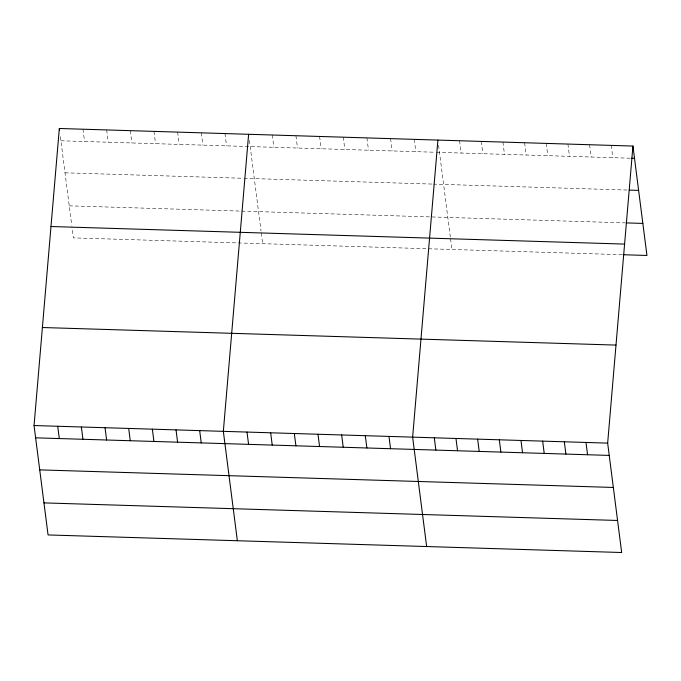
<?xml version="1.0" encoding="UTF-8"?>
<svg xmlns="http://www.w3.org/2000/svg" width="681" height="681" viewBox="0 0 681 681"><rect width="100%" height="100%" fill="white"/><g stroke="black" fill="none" stroke-linecap="round" stroke-linejoin="round"><path stroke-width="0.51" stroke-dasharray="3.4 2.55" d="M60.898 140.78L435.372 152.255M436.393 152.28L630.385 158.222M65.01 172.821L242.981 178.277M244.011 178.311L432.273 184.074M433.303 184.108L628.299 190.084M69.241 205.841L625.303 222.874M622.187 254.694L73.344 237.882L71.973 227.199M611.266 145.393L612.84 157.686M589.593 144.73L591.168 157.022M567.928 144.066L569.503 156.358M546.256 143.41L547.83 155.694M524.591 142.746L526.166 155.03M502.918 142.082L504.493 154.366M481.246 141.418L482.82 153.702M459.581 140.754L461.156 153.038M438.564 145.206L450.43 237.831M450.558 238.801L451.92 249.484M414.244 139.358L415.819 151.65M390.588 138.635L392.162 150.927M366.923 137.911L368.498 150.203M343.267 137.187L344.841 149.479M319.602 136.464L321.177 148.756M295.937 135.74L297.512 148.024M272.281 135.008L273.856 147.3M249.408 140.431L261.019 231.055M261.266 233.004L262.636 243.679M224.96 133.561L226.535 145.853M201.295 132.838L202.87 145.13M177.639 132.114L179.205 144.406M153.974 131.39L155.549 143.682M130.309 130.667L131.884 142.95M106.653 129.935L108.228 142.227M82.988 129.211L84.563 141.503M60.379 136.685L71.726 225.258"/><path stroke-width="1.02" d="M632.938 146.057L607.656 443.118L621.668 552.512L48.062 534.943L34.05 425.54L59.332 128.488L632.938 146.057L646.95 255.46L623.217 254.728M248.616 134.285L223.342 431.345L237.354 540.74M437.909 140.09L412.635 437.142L426.646 546.537M631.415 158.256L634.513 158.35M629.329 190.11L638.616 190.399M626.333 222.908L642.847 223.411M50.99 226.518L624.596 244.087M42.392 327.518L615.999 345.088M34.05 425.54L607.656 443.118M35.625 437.832L609.231 455.41M39.728 469.881L613.334 487.451M43.959 502.893L617.565 520.471M585.992 442.454L587.567 454.746M564.319 441.79L565.894 454.082M542.646 441.126L544.221 453.418M520.982 440.462L522.557 452.754M499.309 439.798L500.884 452.09M477.636 439.134L479.211 451.426M455.972 438.47L457.547 450.762M434.299 437.806L435.874 450.098M388.97 436.419L390.545 448.711M365.305 435.695L366.88 447.979M341.649 434.963L343.224 447.255M317.984 434.24L319.559 446.532M294.328 433.516L295.903 445.808M270.663 432.793L272.238 445.085M246.999 432.069L248.574 444.361M199.678 430.622L201.253 442.905M176.021 429.89L177.596 442.182M152.357 429.166L153.932 441.458M128.692 428.443L130.267 440.735M105.036 427.719L106.611 440.011M59.332 128.488L59.587 130.539M81.371 426.996L82.946 439.288M57.715 426.272L59.29 438.555"/></g></svg>
